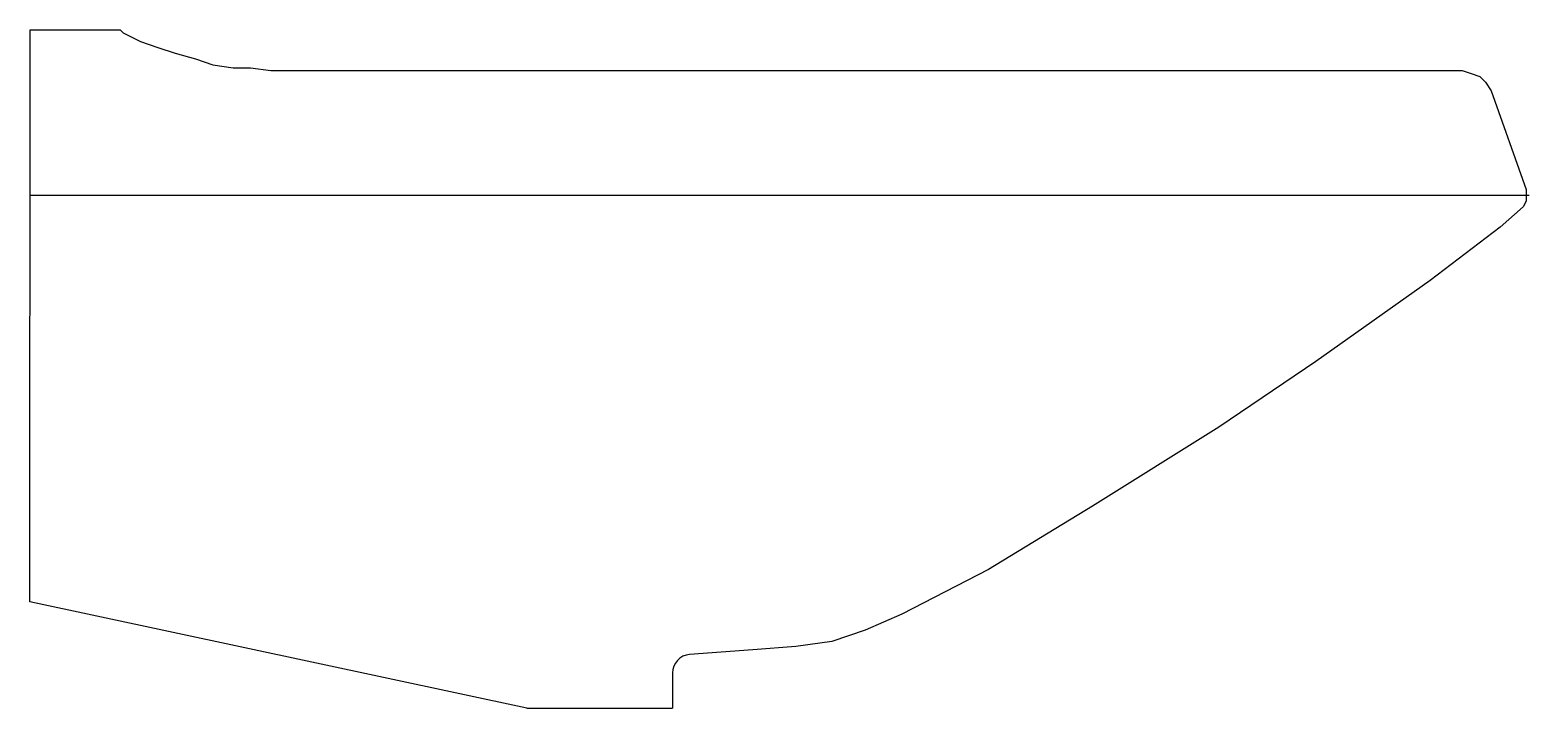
# Model space of a CAD drawing. Header units: millimetres. Extents: x -2916.664 to -2916.304, y 2967.828 to 2967.99.
import ezdxf

# ---------------------------------------------------------------- set-up
doc = ezdxf.new("R2010")
doc.units = ezdxf.units.MM
doc.header["$LTSCALE"] = 10
doc.layers.add('banheiro_louças', color=2, linetype='Continuous')

msp = doc.modelspace()

# ---------------------------------------------------------------- linework, layer by layer
at = {"layer": 'banheiro_louças'}
for p, q in [((-2916.544911475713, 2967.827576323113), (-2916.664261872336, 2967.853081220368)), ((-2916.490603592596, 2967.841513947234), (-2916.505822959826, 2967.840460066533)), ((-2916.509911475714, 2967.836000599108), (-2916.509911475714, 2967.827576323113)), ((-2916.544911475713, 2967.827576323113), (-2916.509911475714, 2967.827576323113))]:
    msp.add_line(p, q, dxfattribs=at)
for points in [[(-2916.664261872336, 2967.853081220368), (-2916.664197907626, 2967.990446235443), (-2916.643995813466, 2967.990446235443), (-2916.643995813466, 2967.990446235443), (-2916.643299189529, 2967.990446235443), (-2916.642602565592, 2967.990446235443), (-2916.642602565592, 2967.990446235443), (-2916.641905941656, 2967.989749611506), (-2916.641905941656, 2967.989749611506), (-2916.637726198036, 2967.987659739696), (-2916.633546454417, 2967.986266491823), (-2916.629366710798, 2967.98487324395), (-2916.624490343242, 2967.983479996077), (-2916.620310599622, 2967.982086748204), (-2916.615434232066, 2967.981390124267), (-2916.611254488447, 2967.981390124267), (-2916.606378120891, 2967.980693500331), (-2916.58684592769, 2967.980693500331)], [(-2916.606378120891, 2967.980693500331), (-2916.320172605205, 2967.980693500331), (-2916.320172605205, 2967.980693500331), (-2916.318082733395, 2967.979996876394), (-2916.315992861586, 2967.979300252458), (-2916.314599613712, 2967.977907004585), (-2916.313206365839, 2967.975817132775), (-2916.304846878601, 2967.952131918932), (-2916.304846878601, 2967.952131918932), (-2916.304846878601, 2967.951435294995), (-2916.304846878601, 2967.950042047122), (-2916.304846878601, 2967.949345423185), (-2916.305543502537, 2967.947952175312), (-2916.31111649403, 2967.943075807756), (-2916.327925425789, 2967.930299576942), (-2916.355364911475, 2967.91080325746), (-2916.378689015877, 2967.895008756133), (-2916.409024348256, 2967.87607542705), (-2916.434024786088, 2967.860843916122), (-2916.454804680239, 2967.850159570308), (-2916.454804680239, 2967.850159570308), (-2916.463627170816, 2967.846260570934), (-2916.471601333095, 2967.843548211487), (-2916.480254145214, 2967.842361550228), (-2916.490603592596, 2967.841513947234)], [(-2916.664197907626, 2967.950738671058), (-2916.304150254664, 2967.950738671058)]]:
    msp.add_lwpolyline(points, dxfattribs=at)
msp.add_arc((-2916.50543518005, 2967.836000599108), 0.00447629566401839, 94.96974072799743, 180, dxfattribs=at)

doc.saveas('drawing.dxf')
